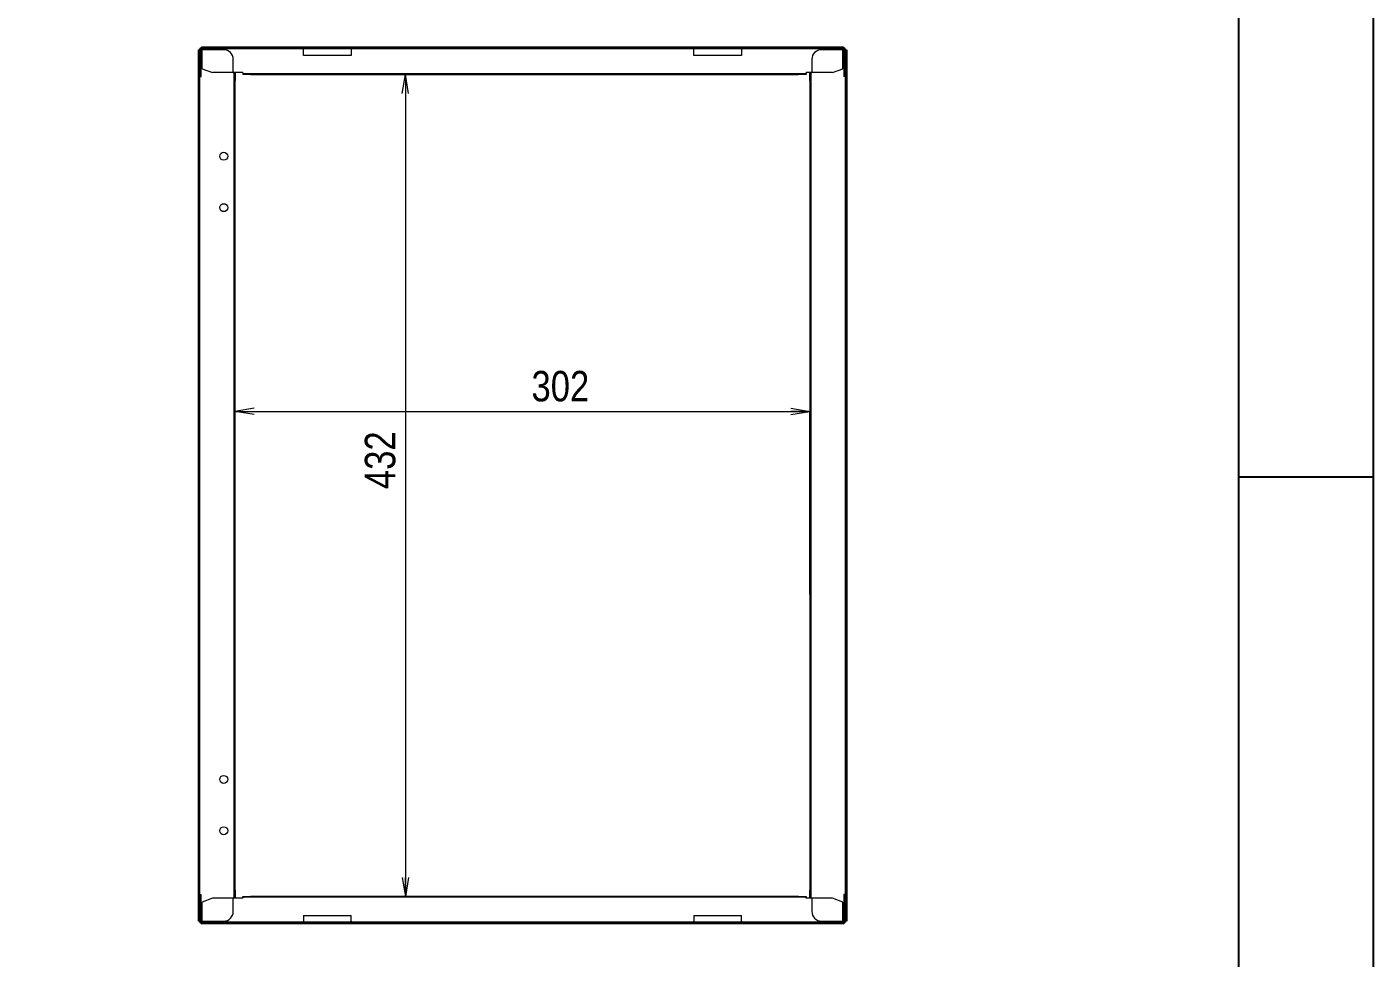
# Model space of a CAD drawing. Header units: millimetres. Extents: x -11062 to -8962, y -7241 to -5756.
# Drawn here: x -9669 to -8962, y -6751 to -6262 of the extents above; entities that cross this region are included whole.
import ezdxf

# ---------------------------------------------------------------- set-up
doc = ezdxf.new("R2010")
doc.units = ezdxf.units.MM
doc.header["$LTSCALE"] = 5
doc.layers.add('001', color=7, linetype='Continuous', lineweight=0)
doc.styles.add('Century Gothic', font='GOTHIC.TTF', dxfattribs={"width": 0.85})
doc.dimstyles.new('DIMSTYLE001', dxfattribs={"dimtxt": 26.4, "dimasz": 10, "dimexe": 0.18, "dimexo": 0.3125, "dimgap": 4, "dimtad": 1, "dimdec": 1, "dimdsep": 46, "dimtxsty": 'Century Gothic', "dimblk": 'OPEN', "dimcen": 0.09, "dimadec": 1, "dimazin": 2, "dimtfac": 1, "dimtdec": 4, "dimtix": 1, "dimtmove": 0, "dimatfit": 3, "dimldrblk": 'OPEN', "dimfxl": 1, "dimtolj": 1, "dimtzin": 0, "dimarcsym": 0})

# ---------------------------------------------------------------- blocks, each defined once
blk = doc.blocks.new('_OPEN')
at = {"color": 0, "linetype": 'ByBlock', "lineweight": -2}
for p, q in [((-1, 0.167), (0, 0)), ((-1, -0.167), (0, 0)), ((0, 0), (-1, 0))]:
    blk.add_line(p, q, dxfattribs=at)
blk = doc.blocks.new('*D8')
at = {"layer": '001', "color": 0, "linetype": 'ByBlock'}
for p, q in [((-9389.02, -6286.98), (-9470.59, -6286.98)), ((-9470.41, -6286.98), (-9470.41, -6718.98)), ((-9389.02, -6718.98), (-9470.59, -6718.98))]:
    blk.add_line(p, q, dxfattribs=at)
at = {"layer": '001', "color": 0, "linetype": 'ByBlock', "xscale": 10, "yscale": 10, "zscale": 10}
for p, rotation in [((-9470.41, -6286.98), 90), ((-9470.41, -6718.98), 270)]:
    blk.add_blockref('_OPEN', p, dxfattribs=dict(at, rotation=rotation))
at = {"layer": '001', "color": 0, "linetype": 'ByBlock', "insert": (-9483.61, -6489.72), "char_height": 16, "attachment_point": 5, "rotation": 90, "style": 'Century Gothic'}
blk.add_mtext('{\\A1;432}', dxfattribs=at)
blk = doc.blocks.new('*D10')
at = {"layer": '001', "color": 0, "linetype": 'ByBlock'}
for p, q in [((-9559.87, -6560.36), (-9559.87, -6463.92)), ((-9257.87, -6560.36), (-9257.87, -6463.92)), ((-9559.87, -6464.1), (-9257.87, -6464.1))]:
    blk.add_line(p, q, dxfattribs=at)
at = {"layer": '001', "color": 0, "linetype": 'ByBlock', "xscale": 10, "yscale": 10, "zscale": 10, "rotation": 180}
blk.add_blockref('_OPEN', (-9559.87, -6464.1), dxfattribs=at)
at = {"layer": '001', "color": 0, "linetype": 'ByBlock', "xscale": 10, "yscale": 10, "zscale": 10}
blk.add_blockref('_OPEN', (-9257.87, -6464.1), dxfattribs=at)
at = {"layer": '001', "color": 0, "linetype": 'ByBlock', "insert": (-9389, -6450.9), "char_height": 16, "attachment_point": 5, "style": 'Century Gothic'}
blk.add_mtext('{\\A1;302}', dxfattribs=at)

msp = doc.modelspace()

# ---------------------------------------------------------------- linework, layer by layer
at = {"color": 7, "linetype": 'Continuous', "lineweight": 35}
for p, q in [((-9240.57, -6272.98), (-9577.17, -6272.98)), ((-9577.17, -6273.98), (-9577.17, -6272.98)), ((-9240.57, -6272.98), (-9240.57, -6273.98)), ((-9578.87, -6273.98), (-9578.87, -6731.98)), ((-9578.87, -6273.98), (-9577.87, -6273.98)), ((-9577.87, -6273.98), (-9577.17, -6273.98)), ((-9239.87, -6273.98), (-9240.57, -6273.98)), ((-9239.87, -6273.98), (-9238.87, -6273.98)), ((-9238.87, -6273.98), (-9238.87, -6731.98)), ((-9577.87, -6731.98), (-9578.87, -6731.98)), ((-9577.87, -6731.98), (-9577.17, -6731.98)), ((-9577.17, -6732.98), (-9577.17, -6731.98)), ((-9239.87, -6731.98), (-9240.57, -6731.98)), ((-9240.57, -6731.98), (-9240.57, -6732.98)), ((-9238.87, -6731.98), (-9239.87, -6731.98)), ((-9240.57, -6732.98), (-9577.17, -6732.98))]:
    msp.add_line(p, q, dxfattribs=at)
at = {"color": 7, "linetype": 'Continuous', "lineweight": 20}
for p, q in [((-9523.87, -6273.48), (-9523.87, -6272.98)), ((-9498.87, -6273.48), (-9498.87, -6272.98)), ((-9318.87, -6273.48), (-9318.87, -6272.98)), ((-9293.87, -6273.48), (-9293.87, -6272.98)), ((-9578.37, -6731.98), (-9578.37, -6273.98)), ((-9578.17, -6277.98), (-9578.17, -6273.98)), ((-9578.17, -6277.98), (-9577.67, -6277.98)), ((-9578.17, -6287.98), (-9578.17, -6277.98)), ((-9577.67, -6279.98), (-9578.17, -6279.98)), ((-9577.67, -6277.98), (-9577.67, -6273.98)), ((-9577.67, -6287.98), (-9577.67, -6277.98)), ((-9240.57, -6273.48), (-9577.17, -6273.48)), ((-9577.17, -6283.98), (-9577.17, -6273.98)), ((-9565.87, -6273.98), (-9577.17, -6273.98)), ((-9560.87, -6286.18), (-9560.87, -6278.98)), ((-9523.87, -6273.98), (-9523.87, -6273.48)), ((-9523.87, -6276.98), (-9523.87, -6273.98)), ((-9498.87, -6276.98), (-9523.87, -6276.98)), ((-9498.87, -6273.48), (-9498.87, -6273.98)), ((-9498.87, -6273.98), (-9498.87, -6276.98)), ((-9318.87, -6273.98), (-9318.87, -6273.48)), ((-9318.87, -6276.98), (-9318.87, -6273.98)), ((-9293.87, -6276.98), (-9318.87, -6276.98)), ((-9293.87, -6273.48), (-9293.87, -6273.98)), ((-9293.87, -6273.98), (-9293.87, -6276.98)), ((-9256.87, -6278.98), (-9256.87, -6286.18)), ((-9240.57, -6273.98), (-9251.87, -6273.98)), ((-9240.57, -6283.98), (-9240.57, -6273.98)), ((-9240.07, -6273.98), (-9240.07, -6277.98)), ((-9240.07, -6277.98), (-9239.57, -6277.98)), ((-9240.07, -6277.98), (-9240.07, -6287.98)), ((-9239.57, -6279.98), (-9240.07, -6279.98)), ((-9239.57, -6273.98), (-9239.57, -6277.98)), ((-9239.57, -6287.98), (-9239.57, -6277.98)), ((-9239.37, -6273.98), (-9239.37, -6731.98)), ((-9577.17, -6283.98), (-9571.67, -6285.98)), ((-9555.87, -6285.98), (-9571.67, -6285.98)), ((-9560.37, -6286.18), (-9560.87, -6286.18)), ((-9560.37, -6290.18), (-9560.37, -6286.18)), ((-9560.37, -6286.18), (-9559.87, -6286.18)), ((-9559.87, -6286.18), (-9559.87, -6290.18)), ((-9555.87, -6285.98), (-9555.87, -6286.48)), ((-9555.87, -6286.48), (-9555.87, -6286.98)), ((-9555.87, -6286.48), (-9551.87, -6286.48)), ((-9551.87, -6286.98), (-9555.87, -6286.98)), ((-9551.87, -6286.48), (-9263.87, -6286.48)), ((-9551.87, -6286.98), (-9263.87, -6286.98)), ((-9263.87, -6286.48), (-9259.87, -6286.48)), ((-9259.87, -6286.98), (-9263.87, -6286.98)), ((-9259.87, -6286.48), (-9259.87, -6285.98)), ((-9246.06, -6285.98), (-9259.87, -6285.98)), ((-9259.87, -6286.48), (-9259.87, -6286.98)), ((-9257.37, -6286.18), (-9257.87, -6286.18)), ((-9257.87, -6290.18), (-9257.87, -6286.18)), ((-9257.37, -6286.18), (-9257.37, -6290.18)), ((-9256.87, -6286.18), (-9257.37, -6286.18)), ((-9246.06, -6285.98), (-9240.57, -6283.98)), ((-9578.17, -6287.98), (-9577.67, -6287.98)), ((-9560.37, -6715.78), (-9560.37, -6290.18)), ((-9559.87, -6715.78), (-9559.87, -6290.18)), ((-9257.87, -6290.18), (-9257.87, -6715.78)), ((-9257.37, -6290.18), (-9257.37, -6715.78)), ((-9239.57, -6287.98), (-9240.07, -6287.98)), ((-9238.87, -6498.43), (-9239.37, -6498.43)), ((-9239.37, -6507.53), (-9238.87, -6507.53)), ((-9578.17, -6717.98), (-9577.67, -6717.98)), ((-9578.17, -6727.98), (-9578.17, -6717.98)), ((-9577.67, -6727.98), (-9577.67, -6717.98)), ((-9560.37, -6719.78), (-9560.37, -6715.78)), ((-9559.87, -6715.78), (-9559.87, -6719.78)), ((-9257.87, -6719.78), (-9257.87, -6715.78)), ((-9257.37, -6715.78), (-9257.37, -6719.78)), ((-9239.57, -6717.98), (-9240.07, -6717.98)), ((-9240.07, -6717.98), (-9240.07, -6727.98)), ((-9239.57, -6717.98), (-9239.57, -6727.98)), ((-9571.67, -6719.98), (-9577.17, -6721.98)), ((-9577.17, -6731.98), (-9577.17, -6721.98)), ((-9555.87, -6719.98), (-9571.67, -6719.98)), ((-9560.87, -6719.78), (-9560.37, -6719.78)), ((-9560.87, -6726.98), (-9560.87, -6719.78)), ((-9560.37, -6719.78), (-9559.87, -6719.78)), ((-9555.87, -6719.48), (-9555.87, -6718.98)), ((-9555.87, -6718.98), (-9551.87, -6718.98)), ((-9551.87, -6719.48), (-9555.87, -6719.48)), ((-9555.87, -6719.48), (-9555.87, -6719.98)), ((-9263.87, -6718.98), (-9551.87, -6718.98)), ((-9263.87, -6719.48), (-9551.87, -6719.48)), ((-9511.37, -6718.98), (-9511.37, -6719.48)), ((-9506.37, -6719.48), (-9506.37, -6718.98)), ((-9311.37, -6718.98), (-9311.37, -6719.48)), ((-9306.37, -6719.48), (-9306.37, -6718.98)), ((-9263.87, -6718.98), (-9259.87, -6718.98)), ((-9259.87, -6719.48), (-9263.87, -6719.48)), ((-9259.87, -6718.98), (-9259.87, -6719.48)), ((-9259.87, -6719.98), (-9259.87, -6719.48)), ((-9246.06, -6719.98), (-9259.87, -6719.98)), ((-9257.37, -6719.78), (-9257.87, -6719.78)), ((-9257.37, -6719.78), (-9256.87, -6719.78)), ((-9256.87, -6719.78), (-9256.87, -6726.98)), ((-9240.57, -6721.98), (-9246.06, -6719.98)), ((-9240.57, -6731.98), (-9240.57, -6721.98)), ((-9578.17, -6725.98), (-9577.67, -6725.98)), ((-9577.67, -6727.98), (-9578.17, -6727.98)), ((-9578.17, -6731.98), (-9578.17, -6727.98)), ((-9577.67, -6731.98), (-9577.67, -6727.98)), ((-9577.17, -6731.98), (-9565.87, -6731.98)), ((-9240.57, -6732.48), (-9577.17, -6732.48)), ((-9523.87, -6728.98), (-9498.87, -6728.98)), ((-9523.87, -6728.98), (-9523.87, -6731.98)), ((-9523.87, -6732.48), (-9523.87, -6731.98)), ((-9523.87, -6732.48), (-9523.87, -6732.98)), ((-9498.87, -6731.98), (-9498.87, -6728.98)), ((-9498.87, -6731.98), (-9498.87, -6732.48)), ((-9498.87, -6732.48), (-9498.87, -6732.98)), ((-9318.87, -6728.98), (-9293.87, -6728.98)), ((-9318.87, -6728.98), (-9318.87, -6731.98)), ((-9318.87, -6732.48), (-9318.87, -6731.98)), ((-9318.87, -6732.48), (-9318.87, -6732.98)), ((-9293.87, -6731.98), (-9293.87, -6728.98)), ((-9293.87, -6731.98), (-9293.87, -6732.48)), ((-9293.87, -6732.48), (-9293.87, -6732.98)), ((-9251.87, -6731.98), (-9240.57, -6731.98)), ((-9240.07, -6725.98), (-9239.57, -6725.98)), ((-9240.07, -6727.98), (-9240.07, -6731.98)), ((-9239.57, -6727.98), (-9240.07, -6727.98)), ((-9239.57, -6727.98), (-9239.57, -6731.98))]:
    msp.add_line(p, q, dxfattribs=at)
at = {"color": 7, "linetype": 'Continuous'}
msp.add_line((-9032.73, -6498.43), (-8962.02, -6498.43), dxfattribs=at)
for points in [[(-11062.02, -5756.01), (-8962.02, -5756.01), (-8962.02, -7240.86), (-11062.02, -7240.86)], [(-10991.31, -5826.72), (-9032.73, -5826.72), (-9032.73, -7028.74), (-10991.31, -7028.74)], [(-10991.31, -5826.72), (-9032.73, -5826.72), (-9032.73, -7170.15), (-10991.31, -7170.15)]]:
    msp.add_lwpolyline(points, close=True, dxfattribs=at)
at = {"color": 7, "linetype": 'Continuous', "lineweight": 20}
for centre in [(-9565.87, -6329.98), (-9565.87, -6356.98), (-9565.87, -6657.48), (-9565.87, -6684.48)]:
    msp.add_circle(centre, 2.1, dxfattribs=at)
at = {"color": 7, "linetype": 'Continuous', "lineweight": 35}
for centre, radius, start, end in [((-9577.17, -6273.98), 1, 90, 180), ((-9240.57, -6273.98), 1, 0, 90), ((-9577.17, -6273.98), 0.5, 90, 180), ((-9240.57, -6273.98), 0.5, 0, 90), ((-9577.17, -6731.98), 1, 180, 270), ((-9577.17, -6731.98), 0.5, 180, 270), ((-9240.57, -6731.98), 0.5, 270, 0), ((-9240.57, -6731.98), 1, 270, 0)]:
    msp.add_arc(centre, radius, start, end, dxfattribs=at)
at = {"color": 7, "linetype": 'Continuous', "lineweight": 20}
for centre, start, end in [((-9565.87, -6278.98), 0, 90), ((-9251.87, -6278.98), 90, 180), ((-9565.87, -6726.98), 270, 0), ((-9251.87, -6726.98), 180, 270)]:
    msp.add_arc(centre, 5, start, end, dxfattribs=at)

# ---------------------------------------------------------------- dimensions: what is measured, and where the dimension line sits
at = {"layer": '001'}
dim = msp.add_linear_dim(base=(-9470.41, -6718.98), p1=(-9388.71, -6286.98), p2=(-9388.71, -6718.98), angle=270, dimstyle='DIMSTYLE001', override={"dimtxt": 16, "dimtad": 1, "dimtih": 0, "dimtoh": 0, "dimlunit": 2, "dimblk": 'OPEN', "dimadec": 1, "dimtix": 1, "dimtofl": 1, "dimtmove": 2, "dimatfit": 3}, dxfattribs=at)
dim.commit()
dim.dimension.update_dxf_attribs({"geometry": '*D8', "text_midpoint": (-9483.61, -6489.72), "dimtype": 160})
dim = msp.add_linear_dim(base=(-9257.87, -6464.1), p1=(-9559.87, -6560.68), p2=(-9257.87, -6560.68), dimstyle='DIMSTYLE001', override={"dimtxt": 16, "dimtad": 1, "dimtih": 0, "dimtoh": 0, "dimlunit": 2, "dimblk": 'OPEN', "dimadec": 1, "dimtix": 1, "dimtofl": 1, "dimtmove": 2, "dimatfit": 3}, dxfattribs=at)
dim.commit()
dim.dimension.update_dxf_attribs({"geometry": '*D10', "text_midpoint": (-9389, -6450.9), "dimtype": 160})

doc.saveas('drawing.dxf')
